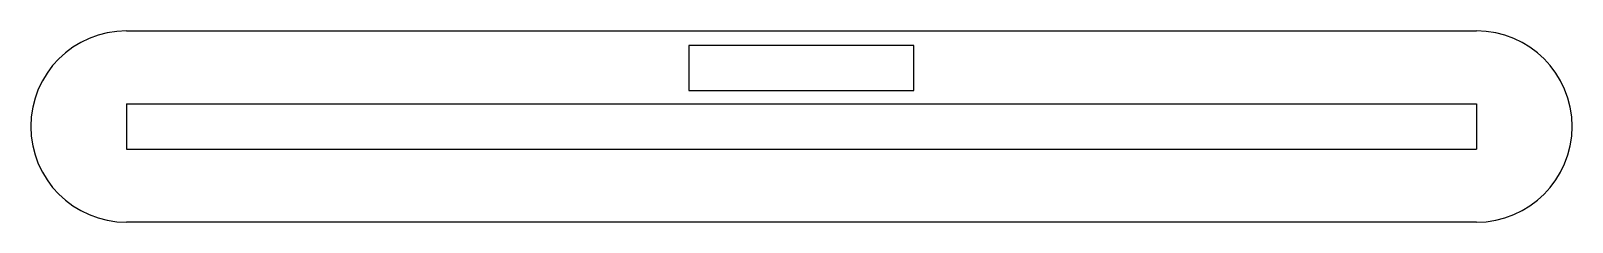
# Model space of a CAD drawing. Header units: millimetres. Extents: x 65.1 to 133.6, y 238.6 to 247.1.
import ezdxf

# ---------------------------------------------------------------- set-up
doc = ezdxf.new("R2010")
doc.units = ezdxf.units.MM

msp = doc.modelspace()

# ---------------------------------------------------------------- linework, layer by layer
at = {"color": 7, "linetype": 'Continuous'}
for p, q in [((69.396, 247.134), (129.396, 247.134)), ((69.396, 247.134), (129.396, 247.134)), ((94.396, 246.484), (94.396, 244.484)), ((104.396, 246.484), (94.396, 246.484)), ((104.396, 244.484), (104.396, 246.484)), ((69.396, 243.884), (129.396, 243.884)), ((69.396, 243.884), (69.396, 241.884)), ((69.396, 243.884), (69.396, 241.884)), ((69.396, 243.884), (129.396, 243.884)), ((94.396, 244.484), (104.396, 244.484)), ((129.396, 243.884), (129.396, 241.884)), ((129.396, 243.884), (129.396, 241.884)), ((69.396, 241.884), (129.396, 241.884)), ((69.396, 241.884), (129.396, 241.884)), ((129.396, 238.634), (69.396, 238.634)), ((129.396, 238.634), (69.396, 238.634))]:
    msp.add_line(p, q, dxfattribs=at)
for centre, start, end in [((69.396, 242.884), 90, 270), ((69.396, 242.884), 90, 270), ((129.396, 242.884), 270, 90), ((129.396, 242.884), 270, 90)]:
    msp.add_arc(centre, 4.25, start, end, dxfattribs=at)

doc.saveas('drawing.dxf')
